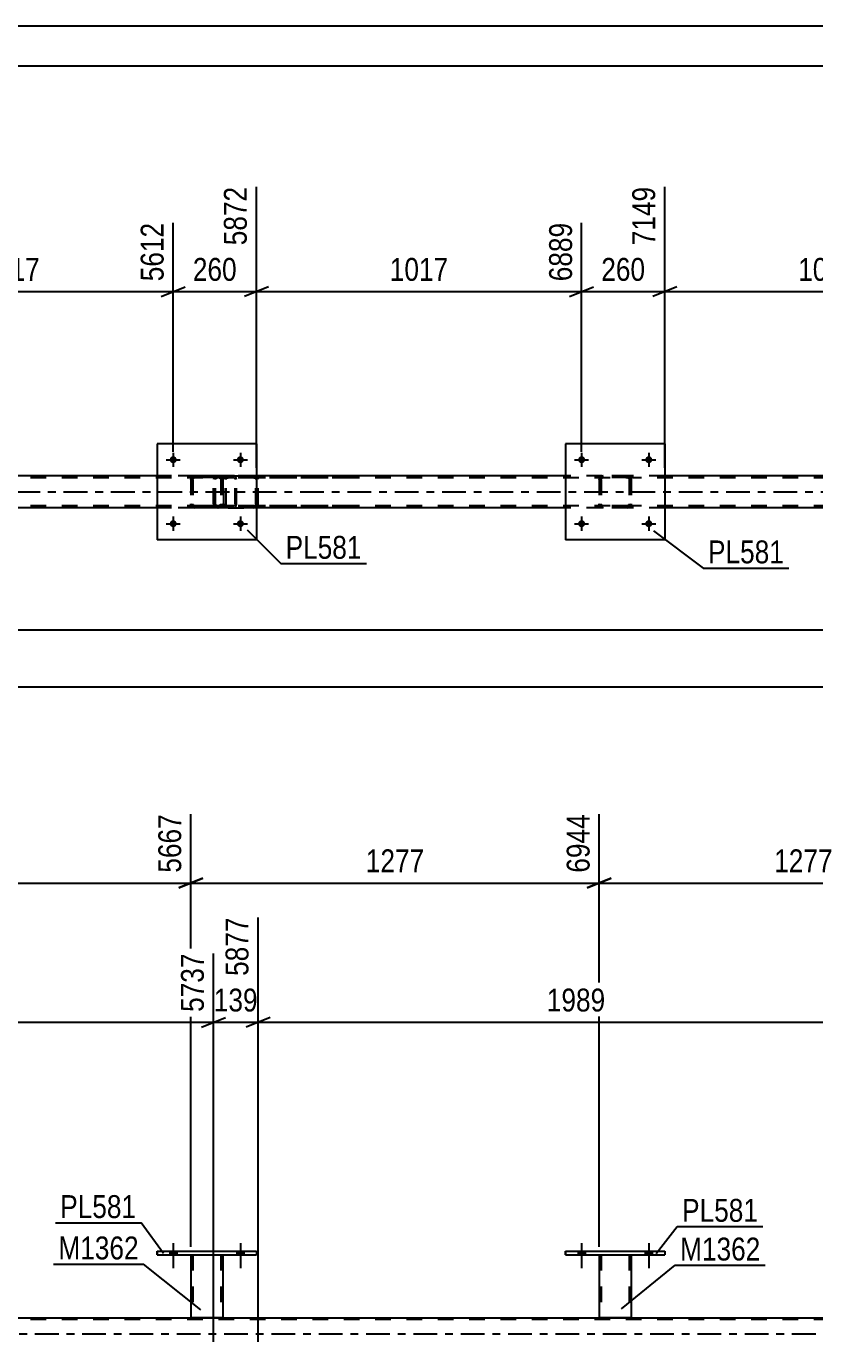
# Model space of a CAD drawing. Header units: millimetres. Extents: x 0 to 841, y 0 to 594.
# Drawn here: x 263.9 to 362.5, y 429.5 to 594 of the extents above; entities that cross this region are included whole.
import ezdxf

# ---------------------------------------------------------------- set-up
doc = ezdxf.new("R2010")
doc.units = ezdxf.units.MM
doc.linetypes.add('DXK_LINE_DOT2', pattern=[3.9198, 1.9599, -1.9599])
doc.linetypes.add('DXK_LINE_DOT3', pattern=[5.9187, 2.979, -0.9799, 0.9799, -0.9799])
doc.styles.add('Arial Narrow', font='ARIALN.TTF', dxfattribs={"height": 0.2})

# ---------------------------------------------------------------- blocks, each defined once
blk = doc.blocks.new('Unknown-122573795-1133')
at = {"color": 5, "linetype": 'Continuous'}
for p, q in [((841, 594), (0, 594)), ((836, 589), (5, 589))]:
    blk.add_line(p, q, dxfattribs=at)
blk = doc.blocks.new('Bolt-122573795-4958 - 4954')
at = {"linetype": 'Continuous'}
for points in [[(282.75, 539.8, -1), (281.87, 539.8, -1)], [(291.15, 539.8, -1), (290.27, 539.8, -1)]]:
    blk.add_hatch(color=1, dxfattribs=at).paths.add_polyline_path(points)
at = {"color": 1, "linetype": 'Continuous'}
for p, q in [((281.43, 539.8), (283.19, 539.8)), ((282.31, 540.68), (282.31, 538.92)), ((289.83, 539.8), (291.59, 539.8)), ((290.71, 540.68), (290.71, 538.92))]:
    blk.add_line(p, q, dxfattribs=at)
blk = doc.blocks.new('Part-122573795-5066 - 4954')
at = {"color": 7, "linetype": 'DXK_LINE_DOT2'}
for p, q in [((289.94, 537.79), (277.78, 537.79)), ((289.94, 537.55), (277.78, 537.55)), ((287.38, 537.5), (287.34, 537.31)), ((287.34, 534.27), (287.34, 537.31)), ((287.59, 537.31), (287.61, 537.4)), ((287.59, 534.27), (287.59, 537.31)), ((287.61, 537.4), (287.67, 537.48)), ((287.84, 537.79), (287.65, 537.76)), ((287.67, 537.48), (287.75, 537.53)), ((287.75, 537.53), (287.84, 537.55)), ((288.66, 537.55), (288.66, 537.79)), ((290.04, 537.76), (289.94, 537.79)), ((289.94, 537.55), (289.99, 537.53)), ((289.99, 537.53), (290.03, 537.48)), ((290.03, 537.48), (290.06, 537.4)), ((290.13, 537.65), (290.04, 537.76)), ((290.06, 537.4), (290.07, 537.31)), ((290.07, 534.27), (290.07, 537.31)), ((290.19, 537.5), (290.13, 537.65)), ((290.21, 537.31), (290.19, 537.5)), ((290.21, 534.27), (290.21, 537.31)), ((289.94, 534.03), (277.78, 534.03)), ((289.94, 533.79), (277.78, 533.79)), ((287.34, 534.27), (287.38, 534.09)), ((287.61, 534.18), (287.59, 534.27)), ((287.67, 534.1), (287.61, 534.18)), ((287.65, 533.83), (287.84, 533.79)), ((287.75, 534.05), (287.67, 534.1)), ((287.84, 534.03), (287.75, 534.05)), ((288.66, 533.79), (288.66, 534.03)), ((289.99, 534.05), (289.94, 534.03)), ((289.94, 533.79), (290.04, 533.83)), ((290.03, 534.1), (289.99, 534.05)), ((290.06, 534.18), (290.03, 534.1)), ((290.04, 533.83), (290.13, 533.93)), ((290.07, 534.27), (290.06, 534.18)), ((290.13, 533.93), (290.19, 534.09)), ((290.19, 534.09), (290.21, 534.27))]:
    blk.add_line(p, q, dxfattribs=at)
for centre, start, end in [((287.83, 537.3), 111.1941, 156.1506), ((287.83, 534.29), 203.8494, 248.8059)]:
    blk.add_arc(centre, 0.492, start, end, dxfattribs=at)
blk = doc.blocks.new('Bolt-122573795-5013 - 4954')
at = {"linetype": 'Continuous'}
for points in [[(333.83, 531.8, -1), (332.95, 531.8, -1)], [(342.23, 531.8, -1), (341.35, 531.8, -1)]]:
    blk.add_hatch(color=1, dxfattribs=at).paths.add_polyline_path(points)
at = {"color": 1, "linetype": 'Continuous'}
for p, q in [((332.51, 531.8), (334.27, 531.8)), ((333.39, 532.68), (333.39, 530.92)), ((340.91, 531.8), (342.67, 531.8)), ((341.79, 532.68), (341.79, 530.92))]:
    blk.add_line(p, q, dxfattribs=at)
blk = doc.blocks.new('Bolt-122573795-5014 - 4954')
at = {"linetype": 'Continuous'}
for points in [[(333.83, 539.8, -1), (332.95, 539.8, -1)], [(342.23, 539.8, -1), (341.35, 539.8, -1)]]:
    blk.add_hatch(color=1, dxfattribs=at).paths.add_polyline_path(points)
at = {"color": 1, "linetype": 'Continuous'}
for p, q in [((332.51, 539.8), (334.27, 539.8)), ((333.39, 540.68), (333.39, 538.92)), ((340.91, 539.8), (342.67, 539.8)), ((341.79, 540.68), (341.79, 538.92))]:
    blk.add_line(p, q, dxfattribs=at)
blk = doc.blocks.new('Bolt-122573795-5015 - 4954')
at = {"linetype": 'Continuous'}
for points in [[(282.75, 531.8, -1), (281.87, 531.8, -1)], [(291.15, 531.8, -1), (290.27, 531.8, -1)]]:
    blk.add_hatch(color=1, dxfattribs=at).paths.add_polyline_path(points)
at = {"color": 1, "linetype": 'Continuous'}
for p, q in [((281.43, 531.8), (283.19, 531.8)), ((282.31, 532.68), (282.31, 530.92)), ((289.83, 531.8), (291.59, 531.8)), ((290.71, 532.68), (290.71, 530.92))]:
    blk.add_line(p, q, dxfattribs=at)
blk = doc.blocks.new('Part-122573795-5085 - 4954')
at = {"color": 7, "linetype": 'DXK_LINE_DOT2'}
for p, q in [((288.7, 537.5), (288.66, 537.31)), ((288.66, 534.27), (288.66, 537.31)), ((288.92, 537.31), (288.93, 537.4)), ((288.92, 534.27), (288.92, 537.31)), ((288.93, 537.4), (288.99, 537.48)), ((289.17, 537.79), (288.98, 537.76)), ((288.99, 537.48), (289.07, 537.53)), ((289.07, 537.53), (289.17, 537.55)), ((289.17, 537.79), (292.41, 537.79)), ((304.16, 537.79), (289.17, 537.79)), ((304.16, 537.55), (289.17, 537.55)), ((292.6, 537.76), (292.41, 537.79)), ((292.41, 537.55), (292.5, 537.53)), ((292.5, 537.53), (292.59, 537.48)), ((292.59, 537.48), (292.64, 537.4)), ((292.64, 537.4), (292.66, 537.31)), ((292.66, 534.27), (292.66, 537.31)), ((292.88, 537.48), (292.88, 537.5)), ((292.92, 537.31), (292.88, 537.48)), ((292.92, 534.27), (292.92, 537.31)), ((288.66, 534.27), (288.7, 534.09)), ((288.93, 534.18), (288.92, 534.27)), ((288.99, 534.1), (288.93, 534.18)), ((288.98, 533.83), (289.17, 533.79)), ((289.07, 534.05), (288.99, 534.1)), ((289.17, 534.03), (289.07, 534.05)), ((304.16, 534.03), (289.17, 534.03)), ((289.17, 533.79), (292.41, 533.79)), ((304.16, 533.79), (289.17, 533.79)), ((292.5, 534.05), (292.41, 534.03)), ((292.41, 533.79), (292.6, 533.83)), ((292.59, 534.1), (292.5, 534.05)), ((292.64, 534.18), (292.59, 534.1)), ((292.66, 534.27), (292.64, 534.18)), ((292.88, 534.09), (292.92, 534.27))]:
    blk.add_line(p, q, dxfattribs=at)
for centre, start, end in [((289.15, 537.29), 110.7584, 155.6801), ((292.43, 537.29), 24.32, 69.2417), ((289.15, 534.29), 204.32, 249.2417), ((292.43, 534.29), 290.7584, 335.6801)]:
    blk.add_arc(centre, 0.496, start, end, dxfattribs=at)
blk = doc.blocks.new('Part-122573795-5097 - 4954')
at = {"color": 7, "linetype": 'DXK_LINE_DOT2'}
for p, q in [((335.59, 537.32), (335.63, 537.5)), ((335.63, 537.5), (335.59, 537.32)), ((335.59, 537.32), (335.59, 534.28)), ((335.83, 537.32), (335.85, 537.41)), ((335.83, 537.32), (335.83, 534.28)), ((335.85, 537.41), (335.9, 537.49)), ((335.89, 537.76), (336.07, 537.8)), ((336.07, 537.8), (335.89, 537.76)), ((335.9, 537.49), (335.98, 537.54)), ((335.98, 537.54), (336.07, 537.56)), ((339.11, 537.8), (336.07, 537.8)), ((339.11, 537.56), (336.07, 537.56)), ((339.11, 537.8), (339.3, 537.76)), ((339.3, 537.76), (339.11, 537.8)), ((339.11, 537.56), (339.21, 537.54)), ((339.21, 537.54), (339.28, 537.49)), ((339.28, 537.49), (339.34, 537.41)), ((339.34, 537.41), (339.35, 537.32)), ((339.35, 537.32), (339.35, 534.28)), ((339.56, 537.5), (339.59, 537.32)), ((339.59, 537.32), (339.56, 537.5)), ((339.59, 537.32), (339.59, 534.28)), ((335.63, 534.09), (335.59, 534.28)), ((335.59, 534.28), (335.63, 534.09)), ((335.85, 534.19), (335.83, 534.28)), ((335.9, 534.11), (335.85, 534.19)), ((336.07, 533.8), (335.89, 533.83)), ((335.89, 533.83), (336.07, 533.8)), ((335.98, 534.06), (335.9, 534.11)), ((336.07, 534.04), (335.98, 534.06)), ((339.11, 534.04), (336.07, 534.04)), ((339.11, 533.8), (336.07, 533.8)), ((339.21, 534.06), (339.11, 534.04)), ((339.3, 533.83), (339.11, 533.8)), ((339.11, 533.8), (339.3, 533.83)), ((339.28, 534.11), (339.21, 534.06)), ((339.34, 534.19), (339.28, 534.11)), ((339.35, 534.28), (339.34, 534.19)), ((339.59, 534.28), (339.56, 534.09)), ((339.56, 534.09), (339.59, 534.28))]:
    blk.add_line(p, q, dxfattribs=at)
at = {"color": 7, "linetype": 'DXK_LINE_DOT3'}
blk.add_line((337.59, 535.8), (337.59, 535.8), dxfattribs=at)
at = {"color": 7, "linetype": 'DXK_LINE_DOT2'}
for centre, start, end in [((336.07, 537.32), 112.5, 157.5), ((336.07, 537.32), 112.5, 157.5), ((339.11, 537.32), 22.5, 67.5), ((339.11, 537.32), 22.5, 67.5), ((336.07, 534.28), 202.5, 247.5), ((336.07, 534.28), 202.5, 247.5), ((339.11, 534.28), 292.5, 337.5), ((339.11, 534.28), 292.5, 337.5)]:
    blk.add_arc(centre, 0.48, start, end, dxfattribs=at)
blk = doc.blocks.new('Part-122573795-5102 - 4954')
at = {"color": 2, "linetype": 'Continuous'}
for p, q in [((343.79, 541.8), (331.39, 541.8)), ((331.39, 541.8), (331.39, 529.8)), ((343.79, 541.8), (343.79, 529.8)), ((343.79, 529.8), (331.39, 529.8))]:
    blk.add_line(p, q, dxfattribs=at)
blk = doc.blocks.new('Part-122573795-5103 - 4954')
at = {"color": 7, "linetype": 'DXK_LINE_DOT2'}
for p, q in [((284.51, 537.32), (284.55, 537.5)), ((284.55, 537.5), (284.51, 537.32)), ((284.51, 537.32), (284.51, 534.28)), ((284.75, 537.32), (284.77, 537.41)), ((284.75, 537.32), (284.75, 534.28)), ((284.77, 537.41), (284.82, 537.49)), ((284.81, 537.76), (284.99, 537.8)), ((284.99, 537.8), (284.81, 537.76)), ((284.82, 537.49), (284.9, 537.54)), ((284.9, 537.54), (284.99, 537.56)), ((288.03, 537.8), (284.99, 537.8)), ((288.03, 537.56), (284.99, 537.56)), ((288.03, 537.8), (288.22, 537.76)), ((288.22, 537.76), (288.03, 537.8)), ((288.03, 537.56), (288.12, 537.54)), ((288.12, 537.54), (288.2, 537.49)), ((288.2, 537.49), (288.25, 537.41)), ((288.25, 537.41), (288.27, 537.32)), ((288.27, 537.32), (288.27, 534.28)), ((288.48, 537.5), (288.51, 537.32)), ((288.51, 537.32), (288.48, 537.5)), ((288.51, 537.32), (288.51, 534.28)), ((284.55, 534.09), (284.51, 534.28)), ((284.51, 534.28), (284.55, 534.09)), ((284.77, 534.19), (284.75, 534.28)), ((284.82, 534.11), (284.77, 534.19)), ((284.99, 533.8), (284.81, 533.83)), ((284.81, 533.83), (284.99, 533.8)), ((284.9, 534.06), (284.82, 534.11)), ((284.99, 534.04), (284.9, 534.06)), ((288.03, 534.04), (284.99, 534.04)), ((288.03, 533.8), (284.99, 533.8)), ((288.12, 534.06), (288.03, 534.04)), ((288.22, 533.83), (288.03, 533.8)), ((288.03, 533.8), (288.22, 533.83)), ((288.2, 534.11), (288.12, 534.06)), ((288.25, 534.19), (288.2, 534.11)), ((288.27, 534.28), (288.25, 534.19)), ((288.51, 534.28), (288.48, 534.09)), ((288.48, 534.09), (288.51, 534.28))]:
    blk.add_line(p, q, dxfattribs=at)
at = {"color": 7, "linetype": 'DXK_LINE_DOT3'}
blk.add_line((286.51, 535.8), (286.51, 535.8), dxfattribs=at)
at = {"color": 7, "linetype": 'DXK_LINE_DOT2'}
for centre, start, end in [((284.99, 537.32), 112.5, 157.5), ((284.99, 537.32), 112.5, 157.5), ((288.03, 537.32), 22.5, 67.5), ((288.03, 537.32), 22.5, 67.5), ((284.99, 534.28), 202.5, 247.5), ((284.99, 534.28), 202.5, 247.5), ((288.03, 534.28), 292.5, 337.5), ((288.03, 534.28), 292.5, 337.5)]:
    blk.add_arc(centre, 0.48, start, end, dxfattribs=at)
blk = doc.blocks.new('Part-122573795-5108 - 4954')
at = {"color": 2, "linetype": 'Continuous'}
for p, q in [((292.71, 541.8), (280.31, 541.8)), ((280.31, 541.8), (280.31, 529.8)), ((292.71, 541.8), (292.71, 529.8)), ((292.71, 529.8), (280.31, 529.8))]:
    blk.add_line(p, q, dxfattribs=at)
blk = doc.blocks.new('Part-122573795-5142 - 4954')
at = {"color": 7, "linetype": 'DXK_LINE_DOT2'}
for p, q in [((756.39, 537.55), (108.79, 537.55)), ((292.71, 537.79), (280.31, 537.79)), ((343.79, 537.79), (331.39, 537.79)), ((756.39, 534.03), (108.79, 534.03)), ((292.71, 533.79), (280.31, 533.79)), ((343.79, 533.79), (331.39, 533.79))]:
    blk.add_line(p, q, dxfattribs=at)
at = {"color": 2, "linetype": 'Continuous'}
for p, q in [((280.31, 537.79), (241.63, 537.79)), ((331.39, 537.79), (292.71, 537.79)), ((382.47, 537.79), (343.79, 537.79)), ((280.31, 533.79), (241.63, 533.79)), ((331.39, 533.79), (292.71, 533.79)), ((382.47, 533.79), (343.79, 533.79))]:
    blk.add_line(p, q, dxfattribs=at)
at = {"color": 7, "linetype": 'DXK_LINE_DOT3'}
blk.add_line((108.79, 535.79), (756.39, 535.79), dxfattribs=at)
blk = doc.blocks.new('Part-122573795-3622 - 3241')
at = {"color": 2, "linetype": 'Continuous'}
for p, q in [((284.51, 440.35), (284.51, 432.51)), ((288.51, 440.35), (288.51, 432.51)), ((288.48, 432.51), (284.51, 432.51)), ((288.51, 432.51), (288.48, 432.51))]:
    blk.add_line(p, q, dxfattribs=at)
at = {"color": 7, "linetype": 'DXK_LINE_DOT2'}
for p, q in [((284.51, 440.35), (288.51, 440.35)), ((284.51, 440.35), (284.51, 440.35)), ((284.51, 440.35), (284.51, 440.35)), ((284.75, 440.35), (284.75, 432.51)), ((288.27, 440.35), (288.27, 432.51)), ((288.51, 440.35), (288.51, 440.35)), ((288.51, 440.35), (288.51, 440.35)), ((288.25, 432.51), (288.27, 432.51))]:
    blk.add_line(p, q, dxfattribs=at)
blk = doc.blocks.new('Part-122573795-3488 - 3241')
at = {"color": 2, "linetype": 'Continuous'}
blk.add_line((57.85, 432.51), (756.39, 432.51), dxfattribs=at)
at = {"color": 7, "linetype": 'DXK_LINE_DOT2'}
blk.add_line((756.39, 432.27), (57.85, 432.27), dxfattribs=at)
at = {"color": 7, "linetype": 'DXK_LINE_DOT3'}
blk.add_line((57.85, 430.51), (756.39, 430.51), dxfattribs=at)
blk = doc.blocks.new('Part-122573795-3627 - 3241')
at = {"color": 2, "linetype": 'Continuous'}
for p, q in [((331.39, 440.35), (331.39, 440.83)), ((331.39, 440.83), (331.39, 440.83)), ((331.39, 440.83), (343.79, 440.83)), ((331.39, 440.35), (331.39, 440.35)), ((331.39, 440.35), (343.79, 440.35)), ((343.79, 440.83), (343.79, 440.35))]:
    blk.add_line(p, q, dxfattribs=at)
at = {"color": 7, "linetype": 'DXK_LINE_DOT2'}
for p, q in [((331.39, 440.83), (331.39, 440.35)), ((331.39, 440.83), (331.39, 440.83)), ((331.39, 440.35), (331.39, 440.35)), ((343.79, 440.83), (343.79, 440.35))]:
    blk.add_line(p, q, dxfattribs=at)
blk = doc.blocks.new('Part-122573795-3677 - 3241')
at = {"color": 2, "linetype": 'Continuous'}
for p, q in [((280.31, 440.35), (280.31, 440.83)), ((280.31, 440.83), (280.31, 440.83)), ((280.31, 440.83), (292.71, 440.83)), ((280.31, 440.35), (280.31, 440.35)), ((280.31, 440.35), (292.71, 440.35)), ((292.71, 440.83), (292.71, 440.35))]:
    blk.add_line(p, q, dxfattribs=at)
at = {"color": 7, "linetype": 'DXK_LINE_DOT2'}
for p, q in [((280.31, 440.83), (280.31, 440.35)), ((280.31, 440.83), (280.31, 440.83)), ((280.31, 440.35), (280.31, 440.35)), ((292.71, 440.83), (292.71, 440.35))]:
    blk.add_line(p, q, dxfattribs=at)
blk = doc.blocks.new('Bolt-122573795-3705 - 3241')
at = {"linetype": 'Continuous'}
for points in [[(332.95, 440.35), (333.83, 440.35), (333.83, 440.83), (332.95, 440.83)], [(341.35, 440.35), (342.23, 440.35), (342.23, 440.83), (341.35, 440.83)]]:
    blk.add_hatch(color=1, dxfattribs=at).paths.add_polyline_path(points)
at = {"color": 1, "linetype": 'Continuous'}
for p, q in [((333.39, 441.83), (333.39, 438.71)), ((341.79, 441.83), (341.79, 438.71)), ((332.95, 440.83), (332.95, 440.35)), ((333.83, 440.83), (333.83, 440.35)), ((341.35, 440.83), (341.35, 440.35)), ((342.23, 440.83), (342.23, 440.35))]:
    blk.add_line(p, q, dxfattribs=at)
blk = doc.blocks.new('Bolt-122573795-3703 - 3241')
at = {"linetype": 'Continuous'}
for points in [[(281.87, 440.35), (282.75, 440.35), (282.75, 440.83), (281.87, 440.83)], [(290.27, 440.35), (291.15, 440.35), (291.15, 440.83), (290.27, 440.83)]]:
    blk.add_hatch(color=1, dxfattribs=at).paths.add_polyline_path(points)
at = {"color": 1, "linetype": 'Continuous'}
for p, q in [((282.31, 441.83), (282.31, 438.71)), ((290.71, 441.83), (290.71, 438.71)), ((281.87, 440.83), (281.87, 440.35)), ((282.75, 440.83), (282.75, 440.35)), ((290.27, 440.83), (290.27, 440.35)), ((291.15, 440.83), (291.15, 440.35))]:
    blk.add_line(p, q, dxfattribs=at)
blk = doc.blocks.new('Part-122573795-3632 - 3241')
at = {"color": 2, "linetype": 'Continuous'}
for p, q in [((335.59, 440.35), (335.59, 432.51)), ((339.59, 440.35), (339.59, 432.51)), ((339.56, 432.51), (335.59, 432.51)), ((339.59, 432.51), (339.56, 432.51))]:
    blk.add_line(p, q, dxfattribs=at)
at = {"color": 7, "linetype": 'DXK_LINE_DOT2'}
for p, q in [((335.59, 440.35), (339.59, 440.35)), ((335.59, 440.35), (335.59, 440.35)), ((335.59, 440.35), (335.59, 440.35)), ((335.83, 440.35), (335.83, 432.51)), ((339.35, 440.35), (339.35, 432.51)), ((339.59, 440.35), (339.59, 440.35)), ((339.59, 440.35), (339.59, 440.35)), ((339.34, 432.51), (339.35, 432.51))]:
    blk.add_line(p, q, dxfattribs=at)
blk = doc.blocks.new('Bolt-122573795-3702 - 3241')
at = {"linetype": 'Continuous'}
for points in [[(281.87, 440.35), (282.75, 440.35), (282.75, 440.83), (281.87, 440.83)], [(290.27, 440.35), (291.15, 440.35), (291.15, 440.83), (290.27, 440.83)]]:
    blk.add_hatch(color=1, dxfattribs=at).paths.add_polyline_path(points)
at = {"color": 1, "linetype": 'Continuous'}
for p, q in [((282.31, 441.83), (282.31, 438.71)), ((290.71, 441.83), (290.71, 438.71)), ((281.87, 440.83), (281.87, 440.35)), ((282.75, 440.83), (282.75, 440.35)), ((290.27, 440.83), (290.27, 440.35)), ((291.15, 440.83), (291.15, 440.35))]:
    blk.add_line(p, q, dxfattribs=at)
blk = doc.blocks.new('Bolt-122573795-3704 - 3241')
at = {"linetype": 'Continuous'}
for points in [[(332.95, 440.35), (333.83, 440.35), (333.83, 440.83), (332.95, 440.83)], [(341.35, 440.35), (342.23, 440.35), (342.23, 440.83), (341.35, 440.83)]]:
    blk.add_hatch(color=1, dxfattribs=at).paths.add_polyline_path(points)
at = {"color": 1, "linetype": 'Continuous'}
for p, q in [((333.39, 441.83), (333.39, 438.71)), ((341.79, 441.83), (341.79, 438.71)), ((332.95, 440.83), (332.95, 440.35)), ((333.83, 440.83), (333.83, 440.35)), ((341.35, 440.83), (341.35, 440.35)), ((342.23, 440.83), (342.23, 440.35))]:
    blk.add_line(p, q, dxfattribs=at)
blk = doc.blocks.new('StraightDimension-122573795-5237 - 4954')
at = {"color": 7, "linetype": 'Continuous'}
blk.add_line((68.55, 518.54), (756.39, 518.54), dxfattribs=at)
blk = doc.blocks.new('StraightDimension-122573795-5216 - 4954')
at = {"color": 7, "linetype": 'Continuous'}
blk.add_line((67.91, 511.39), (757.03, 511.39), dxfattribs=at)
blk = doc.blocks.new('StraightDimension-122573795-11124 - 4954')
at = {"color": 7, "linetype": 'Continuous'}
for p, q in [((343.79, 538.79), (343.79, 573.93)), ((384.47, 540.8), (384.47, 569.43)), ((345.29, 561.42), (342.29, 560.22)), ((382.97, 560.22), (385.97, 561.42)), ((343.79, 560.82), (384.47, 560.82))]:
    blk.add_line(p, q, dxfattribs=at)
at = {"color": 0, "linetype": 'Continuous'}
blk.add_wipeout([(383.87, 570.03), (379.67, 570.03), (379.67, 561.52), (383.87, 561.52)], dxfattribs=at)
at = {"color": 0}
blk.add_wipeout([(368.39, 561.57), (368.39, 565.77), (359.88, 565.77), (359.88, 561.57)], dxfattribs=at)
at = {"color": 3, "linetype": 'Continuous', "style": 'Arial Narrow'}
blk.add_text('8166', height=2.863, rotation=90.0002, dxfattribs=at).set_placement((383.27, 562.12))
at = {"color": 3, "style": 'Arial Narrow'}
blk.add_text('1017', height=2.863, dxfattribs=at).set_placement((360.48, 562.17))
blk = doc.blocks.new('StraightDimension-122573795-11125 - 4954')
at = {"color": 7, "linetype": 'Continuous'}
for p, q in [((343.79, 538.79), (343.79, 573.93)), ((333.39, 540.8), (333.39, 569.43)), ((331.89, 560.22), (334.89, 561.42)), ((345.29, 561.42), (342.29, 560.22)), ((333.39, 560.82), (343.79, 560.82))]:
    blk.add_line(p, q, dxfattribs=at)
at = {"color": 0}
blk.add_wipeout([(341.94, 561.57), (341.94, 565.77), (335.25, 565.77), (335.25, 561.57)], dxfattribs=at)
at = {"color": 3, "style": 'Arial Narrow'}
blk.add_text('260', height=2.863, dxfattribs=at).set_placement((335.85, 562.17))
at = {"color": 0, "linetype": 'Continuous'}
blk.add_wipeout([(343.19, 574.53), (338.99, 574.53), (338.99, 566.02), (343.19, 566.02)], dxfattribs=at)
at = {"color": 3, "linetype": 'Continuous', "style": 'Arial Narrow'}
blk.add_text('7149', height=2.863, rotation=90.0002, dxfattribs=at).set_placement((342.59, 566.62))
blk = doc.blocks.new('StraightDimension-122573795-11126 - 4954')
at = {"color": 7, "linetype": 'Continuous'}
for p, q in [((292.71, 538.79), (292.71, 573.93)), ((333.39, 540.8), (333.39, 569.43)), ((294.21, 561.42), (291.21, 560.22)), ((331.89, 560.22), (334.89, 561.42)), ((292.71, 560.82), (333.39, 560.82))]:
    blk.add_line(p, q, dxfattribs=at)
at = {"color": 0, "linetype": 'Continuous'}
blk.add_wipeout([(332.79, 570.03), (328.59, 570.03), (328.59, 561.52), (332.79, 561.52)], dxfattribs=at)
at = {"color": 0}
blk.add_wipeout([(317.31, 561.57), (317.31, 565.77), (308.8, 565.77), (308.8, 561.57)], dxfattribs=at)
at = {"color": 3, "linetype": 'Continuous', "style": 'Arial Narrow'}
blk.add_text('6889', height=2.863, rotation=90.0002, dxfattribs=at).set_placement((332.19, 562.12))
at = {"color": 3, "style": 'Arial Narrow'}
blk.add_text('1017', height=2.863, dxfattribs=at).set_placement((309.4, 562.17))
blk = doc.blocks.new('StraightDimension-122573795-11127 - 4954')
at = {"color": 7, "linetype": 'Continuous'}
for p, q in [((292.71, 538.79), (292.71, 573.93)), ((282.31, 540.8), (282.31, 569.43)), ((280.81, 560.22), (283.81, 561.42)), ((294.21, 561.42), (291.21, 560.22)), ((282.31, 560.82), (292.71, 560.82))]:
    blk.add_line(p, q, dxfattribs=at)
at = {"color": 0}
blk.add_wipeout([(290.85, 561.57), (290.85, 565.77), (284.17, 565.77), (284.17, 561.57)], dxfattribs=at)
at = {"color": 3, "style": 'Arial Narrow'}
blk.add_text('260', height=2.863, dxfattribs=at).set_placement((284.77, 562.17))
at = {"color": 0, "linetype": 'Continuous'}
blk.add_wipeout([(292.11, 574.53), (287.91, 574.53), (287.91, 566.02), (292.11, 566.02)], dxfattribs=at)
at = {"color": 3, "linetype": 'Continuous', "style": 'Arial Narrow'}
blk.add_text('5872', height=2.863, rotation=90.0002, dxfattribs=at).set_placement((291.51, 566.62))
blk = doc.blocks.new('StraightDimension-122573795-11128 - 4954')
at = {"color": 7, "linetype": 'Continuous'}
for p, q in [((241.63, 538.79), (241.63, 573.93)), ((282.31, 540.8), (282.31, 569.43)), ((243.13, 561.42), (240.13, 560.22)), ((280.81, 560.22), (283.81, 561.42)), ((241.63, 560.82), (282.31, 560.82))]:
    blk.add_line(p, q, dxfattribs=at)
at = {"color": 0, "linetype": 'Continuous'}
blk.add_wipeout([(281.71, 570.03), (277.51, 570.03), (277.51, 561.52), (281.71, 561.52)], dxfattribs=at)
at = {"color": 0}
blk.add_wipeout([(266.23, 561.57), (266.23, 565.77), (257.72, 565.77), (257.72, 561.57)], dxfattribs=at)
at = {"color": 3, "linetype": 'Continuous', "style": 'Arial Narrow'}
blk.add_text('5612', height=2.863, rotation=90.0002, dxfattribs=at).set_placement((281.11, 562.12))
at = {"color": 3, "style": 'Arial Narrow'}
blk.add_text('1017', height=2.863, dxfattribs=at).set_placement((258.32, 562.17))
blk = doc.blocks.new('StraightDimension-122573795-7783 - 3241')
at = {"color": 7, "linetype": 'Continuous'}
for p, q in [((284.51, 441.35), (284.51, 495.47)), ((335.59, 441.35), (335.59, 495.47)), ((286.01, 487.46), (283.01, 486.26)), ((334.09, 486.26), (337.09, 487.46)), ((284.51, 486.86), (335.59, 486.86))]:
    blk.add_line(p, q, dxfattribs=at)
at = {"color": 0, "linetype": 'Continuous'}
blk.add_wipeout([(334.99, 496.07), (330.79, 496.07), (330.79, 487.56), (334.99, 487.56)], dxfattribs=at)
at = {"color": 0}
blk.add_wipeout([(314.31, 487.61), (314.31, 491.81), (305.8, 491.81), (305.8, 487.61)], dxfattribs=at)
at = {"color": 3, "linetype": 'Continuous', "style": 'Arial Narrow'}
blk.add_text('6944', height=2.863, rotation=90.0002, dxfattribs=at).set_placement((334.39, 488.16))
at = {"color": 3, "style": 'Arial Narrow'}
blk.add_text('1277', height=2.863, dxfattribs=at).set_placement((306.4, 488.21))
blk = doc.blocks.new('StraightDimension-122573795-7784 - 3241')
at = {"color": 7, "linetype": 'Continuous'}
for p, q in [((233.43, 441.35), (233.43, 495.47)), ((284.51, 441.35), (284.51, 495.47)), ((234.93, 487.46), (231.93, 486.26)), ((283.01, 486.26), (286.01, 487.46)), ((233.43, 486.86), (284.51, 486.86))]:
    blk.add_line(p, q, dxfattribs=at)
at = {"color": 0, "linetype": 'Continuous'}
blk.add_wipeout([(283.91, 496.07), (279.71, 496.07), (279.71, 487.56), (283.91, 487.56)], dxfattribs=at)
at = {"color": 0}
blk.add_wipeout([(263.23, 487.61), (263.23, 491.81), (254.72, 491.81), (254.72, 487.61)], dxfattribs=at)
at = {"color": 3, "linetype": 'Continuous', "style": 'Arial Narrow'}
blk.add_text('5667', height=2.863, rotation=90.0002, dxfattribs=at).set_placement((283.31, 488.16))
at = {"color": 3, "style": 'Arial Narrow'}
blk.add_text('1277', height=2.863, dxfattribs=at).set_placement((255.32, 488.21))
blk = doc.blocks.new('StraightDimension-122573795-7782 - 3241')
at = {"color": 7, "linetype": 'Continuous'}
for p, q in [((335.59, 441.35), (335.59, 495.47)), ((386.67, 441.35), (386.67, 495.47)), ((337.09, 487.46), (334.09, 486.26)), ((385.17, 486.26), (388.17, 487.46)), ((335.59, 486.86), (386.67, 486.86))]:
    blk.add_line(p, q, dxfattribs=at)
at = {"color": 0, "linetype": 'Continuous'}
blk.add_wipeout([(386.07, 496.07), (381.87, 496.07), (381.87, 487.56), (386.07, 487.56)], dxfattribs=at)
at = {"color": 0}
blk.add_wipeout([(365.39, 487.61), (365.39, 491.81), (356.88, 491.81), (356.88, 487.61)], dxfattribs=at)
at = {"color": 3, "linetype": 'Continuous', "style": 'Arial Narrow'}
blk.add_text('8221', height=2.863, rotation=90.0002, dxfattribs=at).set_placement((385.47, 488.16))
at = {"color": 3, "style": 'Arial Narrow'}
blk.add_text('1277', height=2.863, dxfattribs=at).set_placement((357.48, 488.21))
blk = doc.blocks.new('StraightDimension-122573795-4252 - 3241')
at = {"color": 7, "linetype": 'Continuous'}
for p, q in [((292.92, 429.51), (292.92, 482.56)), ((287.34, 429.51), (287.34, 478.06)), ((285.84, 468.85), (288.84, 470.05)), ((287.34, 469.45), (292.92, 469.45)), ((294.42, 470.05), (291.42, 468.85))]:
    blk.add_line(p, q, dxfattribs=at)
at = {"color": 0}
blk.add_wipeout([(293.47, 470.2), (293.47, 474.4), (286.79, 474.4), (286.79, 470.2)], dxfattribs=at)
at = {"color": 3, "style": 'Arial Narrow'}
blk.add_text('139', height=2.863, dxfattribs=at).set_placement((287.39, 470.8))
at = {"color": 0, "linetype": 'Continuous'}
blk.add_wipeout([(292.32, 483.16), (288.12, 483.16), (288.12, 474.65), (292.32, 474.65)], dxfattribs=at)
at = {"color": 3, "linetype": 'Continuous', "style": 'Arial Narrow'}
blk.add_text('5877', height=2.863, rotation=90.0002, dxfattribs=at).set_placement((291.72, 475.25))
blk = doc.blocks.new('StraightDimension-122573795-4233 - 3241')
at = {"color": 7, "linetype": 'Continuous'}
for p, q in [((207.78, 429.51), (207.78, 482.56)), ((287.34, 429.51), (287.34, 478.06)), ((209.28, 470.05), (206.28, 468.85)), ((207.78, 469.45), (287.34, 469.45)), ((285.84, 468.85), (288.84, 470.05))]:
    blk.add_line(p, q, dxfattribs=at)
at = {"color": 0, "linetype": 'Continuous'}
blk.add_wipeout([(286.74, 478.66), (282.54, 478.66), (282.54, 470.15), (286.74, 470.15)], dxfattribs=at)
at = {"color": 0}
blk.add_wipeout([(251.82, 470.2), (251.82, 474.4), (243.31, 474.4), (243.31, 470.2)], dxfattribs=at)
at = {"color": 3, "linetype": 'Continuous', "style": 'Arial Narrow'}
blk.add_text('5737', height=2.863, rotation=90.0002, dxfattribs=at).set_placement((286.14, 470.75))
at = {"color": 3, "style": 'Arial Narrow'}
blk.add_text('1989', height=2.863, dxfattribs=at).set_placement((243.91, 470.8))
blk = doc.blocks.new('StraightDimension-122573795-4271 - 3241')
at = {"color": 7, "linetype": 'Continuous'}
for p, q in [((292.92, 429.51), (292.92, 482.56)), ((372.48, 429.51), (372.48, 478.06)), ((294.42, 470.05), (291.42, 468.85)), ((292.92, 469.45), (372.48, 469.45)), ((370.98, 468.85), (373.98, 470.05))]:
    blk.add_line(p, q, dxfattribs=at)
at = {"color": 0, "linetype": 'Continuous'}
blk.add_wipeout([(371.88, 478.66), (367.68, 478.66), (367.68, 470.15), (371.88, 470.15)], dxfattribs=at)
at = {"color": 0}
blk.add_wipeout([(336.95, 470.2), (336.95, 474.4), (328.44, 474.4), (328.44, 470.2)], dxfattribs=at)
at = {"color": 3, "linetype": 'Continuous', "style": 'Arial Narrow'}
blk.add_text('7866', height=2.863, rotation=90.0002, dxfattribs=at).set_placement((371.28, 470.75))
at = {"color": 3, "style": 'Arial Narrow'}
blk.add_text('1989', height=2.863, dxfattribs=at).set_placement((329.04, 470.8))
blk = doc.blocks.new('Mark-122573795-5098 - 4954')
at = {"color": 0}
blk.add_wipeout([(358.71, 526.84), (358.71, 529.84), (349.2, 529.84), (349.2, 526.84)], dxfattribs=at)
blk.add_wipeout([(358.71, 526.84), (358.71, 529.84), (349.2, 529.84), (349.2, 526.84)], dxfattribs=at)
at = {"color": 30, "linetype": 'Continuous'}
for p, q in [((342.39, 530.92), (348.6, 526.24)), ((348.6, 526.24), (359.31, 526.24))]:
    blk.add_line(p, q, dxfattribs=at)
at = {"color": 3, "style": 'Arial Narrow'}
blk.add_text('PL581', height=2.863, dxfattribs=at).set_placement((349.2, 526.84))
blk = doc.blocks.new('Mark-122573795-5104 - 4954')
at = {"color": 0}
blk.add_wipeout([(305.87, 527.41), (305.87, 530.41), (296.37, 530.41), (296.37, 527.41)], dxfattribs=at)
blk.add_wipeout([(305.87, 527.41), (305.87, 530.41), (296.37, 530.41), (296.37, 527.41)], dxfattribs=at)
at = {"color": 30, "linetype": 'Continuous'}
for p, q in [((291.58, 531.05), (295.77, 526.81)), ((295.77, 526.81), (306.47, 526.81))]:
    blk.add_line(p, q, dxfattribs=at)
at = {"color": 3, "style": 'Arial Narrow'}
blk.add_text('PL581', height=2.863, dxfattribs=at).set_placement((296.37, 527.41))
blk = doc.blocks.new('Mark-122573795-3623 - 3241')
at = {"color": 0}
blk.add_wipeout([(355.47, 444.5), (355.47, 447.5), (345.96, 447.5), (345.96, 444.5)], dxfattribs=at)
blk.add_wipeout([(355.47, 444.5), (355.47, 447.5), (345.96, 447.5), (345.96, 444.5)], dxfattribs=at)
at = {"color": 30, "linetype": 'Continuous'}
for p, q in [((342.72, 440.55), (345.36, 443.9)), ((345.36, 443.9), (356.07, 443.9))]:
    blk.add_line(p, q, dxfattribs=at)
at = {"color": 3, "style": 'Arial Narrow'}
blk.add_text('PL581', height=2.863, dxfattribs=at).set_placement((345.96, 444.5))
blk = doc.blocks.new('Mark-122573795-3673 - 3241')
at = {"color": 0}
blk.add_wipeout([(277.69, 444.97), (277.69, 447.97), (268.18, 447.97), (268.18, 444.97)], dxfattribs=at)
blk.add_wipeout([(277.69, 444.97), (277.69, 447.97), (268.18, 447.97), (268.18, 444.97)], dxfattribs=at)
at = {"color": 30, "linetype": 'Continuous'}
for p in [(267.58, 444.37), (281.11, 440.54)]:
    blk.add_line(p, (278.29, 444.37), dxfattribs=at)
at = {"color": 3, "style": 'Arial Narrow'}
blk.add_text('PL581', height=2.863, dxfattribs=at).set_placement((268.18, 444.97))
blk = doc.blocks.new('Mark-122573795-3618 - 3241')
at = {"color": 0}
blk.add_wipeout([(278, 439.8), (278, 442.8), (267.95, 442.8), (267.95, 439.8)], dxfattribs=at)
blk.add_wipeout([(278, 439.8), (278, 442.8), (267.95, 442.8), (267.95, 439.8)], dxfattribs=at)
at = {"color": 30, "linetype": 'Continuous'}
for p in [(267.35, 439.2), (285.77, 433.51)]:
    blk.add_line(p, (278.6, 439.2), dxfattribs=at)
at = {"color": 3, "style": 'Arial Narrow'}
blk.add_text('M1362', height=2.863, dxfattribs=at).set_placement((267.95, 439.8))
blk = doc.blocks.new('Mark-122573795-3628 - 3241')
at = {"color": 0}
blk.add_wipeout([(355.76, 439.66), (355.76, 442.66), (345.71, 442.66), (345.71, 439.66)], dxfattribs=at)
blk.add_wipeout([(355.76, 439.66), (355.76, 442.66), (345.71, 442.66), (345.71, 439.66)], dxfattribs=at)
at = {"color": 30, "linetype": 'Continuous'}
for p, q in [((338.37, 433.61), (345.11, 439.06)), ((345.11, 439.06), (356.36, 439.06))]:
    blk.add_line(p, q, dxfattribs=at)
at = {"color": 3, "style": 'Arial Narrow'}
blk.add_text('M1362', height=2.863, dxfattribs=at).set_placement((345.71, 439.66))

msp = doc.modelspace()

# ---------------------------------------------------------------- block references
for name in ['Unknown-122573795-1133', 'Part-122573795-5108 - 4954', 'Part-122573795-5102 - 4954', 'Part-122573795-5142 - 4954', 'Bolt-122573795-4958 - 4954', 'Bolt-122573795-5014 - 4954', 'Part-122573795-5066 - 4954', 'Part-122573795-5103 - 4954', 'Part-122573795-5085 - 4954', 'Part-122573795-5097 - 4954', 'Bolt-122573795-5015 - 4954', 'Bolt-122573795-5013 - 4954', 'Bolt-122573795-3703 - 3241', 'Bolt-122573795-3702 - 3241', 'Bolt-122573795-3705 - 3241', 'Bolt-122573795-3704 - 3241', 'Part-122573795-3677 - 3241', 'Part-122573795-3622 - 3241', 'Part-122573795-3627 - 3241', 'Part-122573795-3632 - 3241', 'Part-122573795-3488 - 3241']:
    msp.add_blockref(name, (0, 0))

# ---------------------------------------------------------------- next in the draw order: block references
for name in ['StraightDimension-122573795-11124 - 4954', 'StraightDimension-122573795-5237 - 4954', 'StraightDimension-122573795-7783 - 3241']:
    msp.add_blockref(name, (0, 0))

# ---------------------------------------------------------------- next in the draw order: block references
for name in ['StraightDimension-122573795-11125 - 4954', 'StraightDimension-122573795-5216 - 4954', 'StraightDimension-122573795-7784 - 3241', 'StraightDimension-122573795-7782 - 3241']:
    msp.add_blockref(name, (0, 0))

# ---------------------------------------------------------------- next in the draw order: block references
for name in ['StraightDimension-122573795-11126 - 4954', 'Mark-122573795-5104 - 4954', 'Mark-122573795-5098 - 4954', 'StraightDimension-122573795-4252 - 3241']:
    msp.add_blockref(name, (0, 0))

# ---------------------------------------------------------------- next in the draw order: block references
for name in ['StraightDimension-122573795-11127 - 4954', 'StraightDimension-122573795-4233 - 3241', 'StraightDimension-122573795-4271 - 3241']:
    msp.add_blockref(name, (0, 0))

# ---------------------------------------------------------------- next in the draw order: block references
for name in ['StraightDimension-122573795-11128 - 4954', 'Mark-122573795-3673 - 3241', 'Mark-122573795-3623 - 3241']:
    msp.add_blockref(name, (0, 0))

# ---------------------------------------------------------------- next in the draw order: block references
for name in ['Mark-122573795-3618 - 3241', 'Mark-122573795-3628 - 3241']:
    msp.add_blockref(name, (0, 0))

doc.saveas('drawing.dxf')
